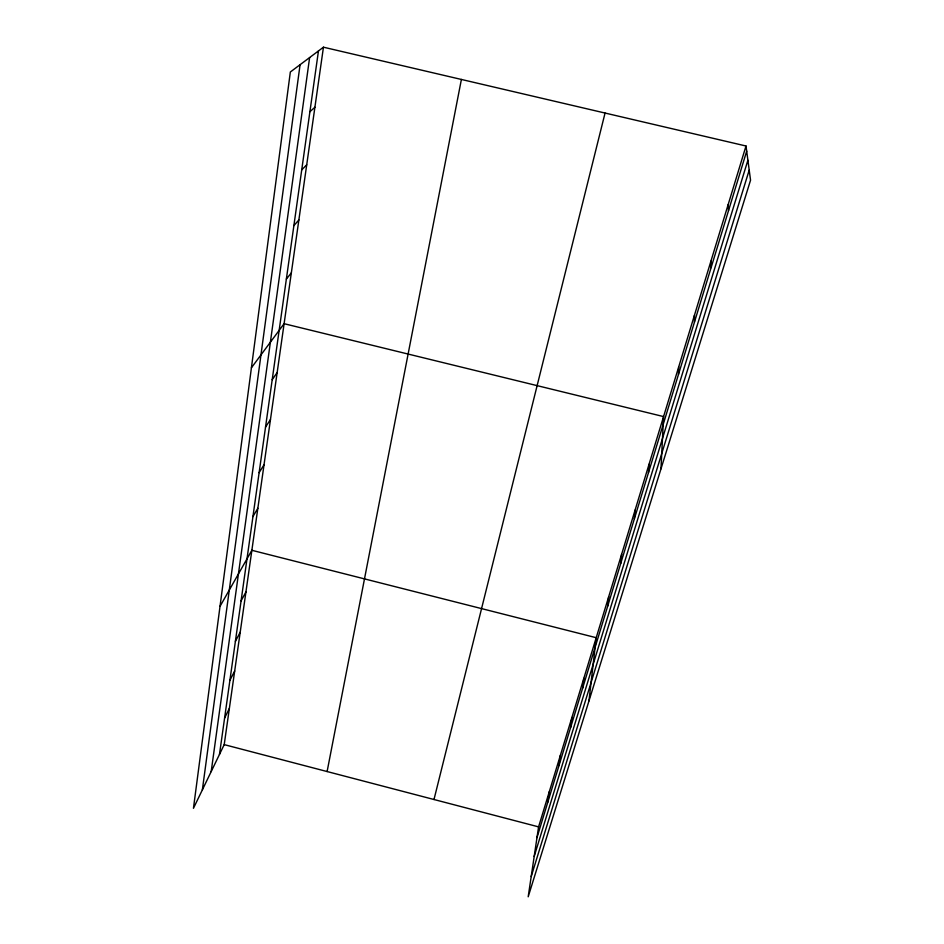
<?xml version="1.0" encoding="UTF-8"?>
<svg xmlns="http://www.w3.org/2000/svg" width="944" height="944" viewBox="0 0 944 944"><rect width="100%" height="100%" fill="white"/><g stroke="black" fill="none" stroke-linecap="round" stroke-linejoin="round"><path stroke-width="1.42" d="M694.454 322.14L694.465 315.166M678.488 374.39L678.701 366.921M660.965 468.873L663.573 416.587L284.097 323.698L251.423 367.782M648.469 472.649L649.035 464.306M634.344 518.893L635.064 510.173M620.763 563.356L621.612 554.293M607.688 606.154L608.679 596.773M588.962 700.944L596.207 637.707L251.859 550.293L220.023 606.367M582.613 688.259L583.829 678.335M570.577 727.647L571.899 717.499M202.358 789.88L300.074 64.711M558.978 765.619L560.394 755.259M211.196 771.567L309.62 57.56M219.48 754.409L318.458 50.941M323.45 47.2L290.339 72.004L193.449 808.3L224.212 744.627L323.45 47.2L746.008 146.001L750.551 180.174L528.192 896.8L538.576 826.873L746.008 146.001M547.78 802.247L549.29 791.697M327.108 771.555L461.392 79.449M433.992 799.509L605.057 113.044M536.983 837.611L746.692 151.146M534.186 856.444L747.896 160.256M531.201 876.551L749.206 170.121M224.601 718.03L229.357 708.448M229.899 680.364L234.69 671.007M235.398 641.33L240.201 632.209M241.086 600.856L245.924 591.994M252.945 516.569L257.83 508.309M259.116 472.661L264.037 464.743M265.535 427.077L270.468 419.525M272.202 379.689L277.158 372.538M286.362 279.082L291.33 272.875M293.879 225.628L298.859 219.952M301.714 169.885L306.717 164.799M309.903 111.711L314.895 107.262M224.212 744.627L538.576 826.873M728.072 204.86L728.508 210.665M710.915 261.193L711.115 267.612"/></g></svg>
